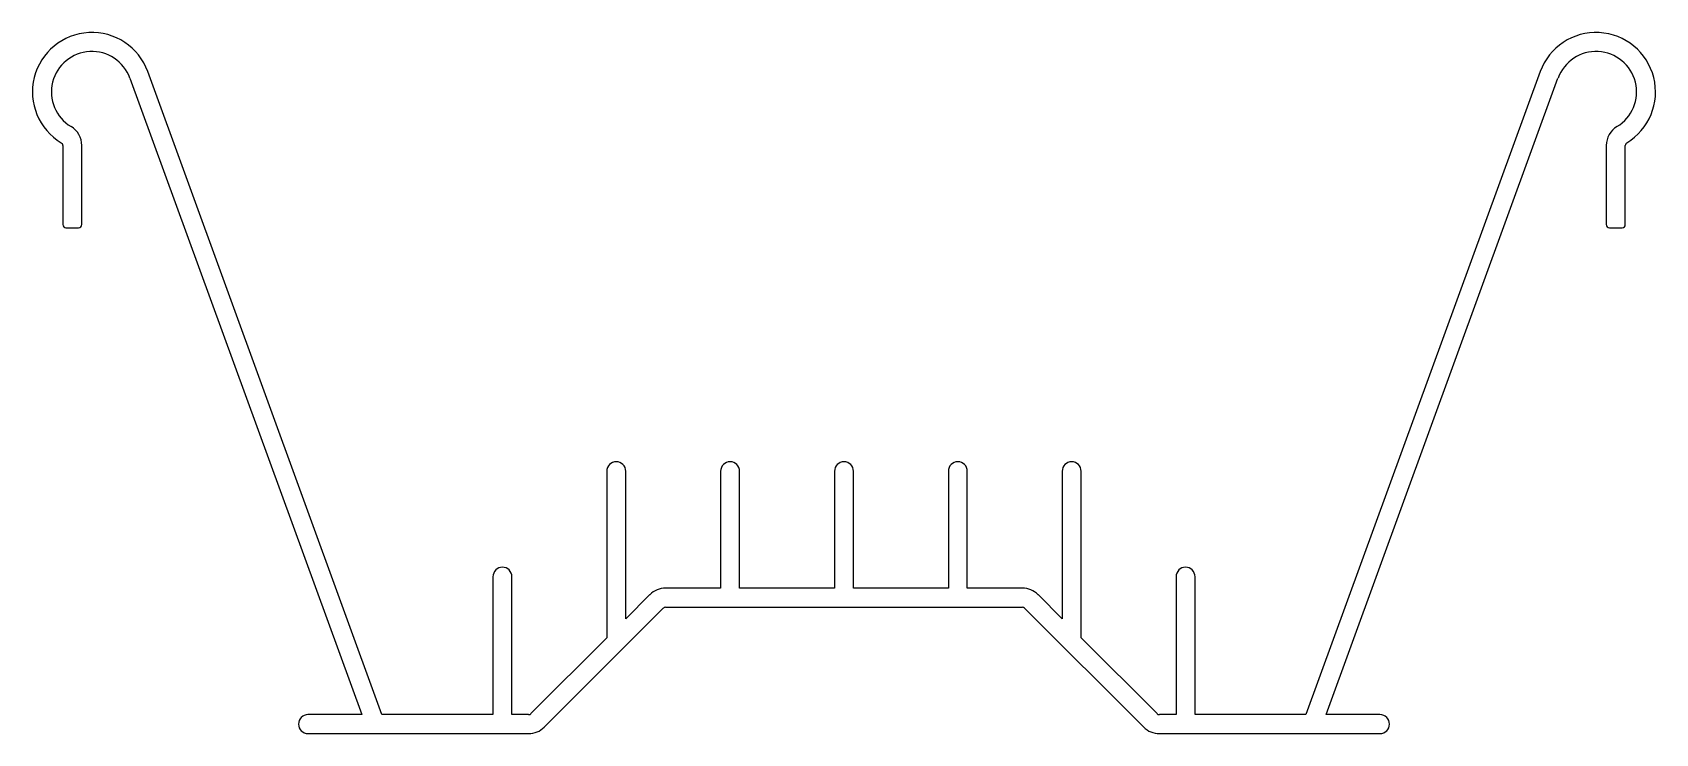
# Model space of a CAD drawing. Extents: x 4015 to 4143, y 1146 to 1201.
import ezdxf

# ---------------------------------------------------------------- set-up
doc = ezdxf.new("R2010")
doc.units = 0
doc.layers.get('0').update_dxf_attribs({"linetype": 'CONTINUOUS'})

msp = doc.modelspace()

# ---------------------------------------------------------------- linework, layer by layer
for p, q in [((4022.55, 1197.75), (4040.87, 1147.4)), ((4042.47, 1147.4), (4023.96, 1198.26)), ((4134.02, 1198.26), (4115.51, 1147.4)), ((4117.11, 1147.4), (4135.43, 1197.75)), ((4017.24, 1192.41), (4017.24, 1186.16)), ((4018.74, 1186.16), (4018.74, 1192.41)), ((4139.25, 1192.41), (4139.25, 1186.16)), ((4140.75, 1186.16), (4140.75, 1192.41)), ((4017.49, 1185.91), (4018.49, 1185.91)), ((4139.5, 1185.91), (4140.5, 1185.91)), ((4060.24, 1166.65), (4060.24, 1153.48)), ((4061.74, 1154.98), (4061.74, 1166.65)), ((4069.24, 1166.65), (4069.24, 1157.4)), ((4070.74, 1157.4), (4070.74, 1166.65)), ((4078.24, 1166.65), (4078.24, 1157.4)), ((4079.74, 1157.4), (4079.74, 1166.65)), ((4087.24, 1166.65), (4087.24, 1157.4)), ((4088.74, 1157.4), (4088.74, 1166.65)), ((4096.24, 1166.65), (4096.24, 1154.98)), ((4097.74, 1153.48), (4097.74, 1166.65)), ((4051.24, 1158.31), (4051.24, 1147.4)), ((4052.74, 1147.4), (4052.74, 1158.31)), ((4069.24, 1157.4), (4064.89, 1157.4)), ((4078.24, 1157.4), (4070.74, 1157.4)), ((4087.24, 1157.4), (4079.74, 1157.4)), ((4093.09, 1157.4), (4088.74, 1157.4)), ((4105.24, 1158.31), (4105.24, 1147.4)), ((4106.74, 1147.4), (4106.74, 1158.31)), ((4063.65, 1156.89), (4061.74, 1154.98)), ((4096.24, 1154.98), (4094.33, 1156.89)), ((4055.3, 1146.42), (4064.71, 1155.83)), ((4064.89, 1155.9), (4093.09, 1155.9)), ((4093.27, 1155.83), (4102.68, 1146.42)), ((4060.24, 1153.48), (4054.24, 1147.48)), ((4103.74, 1147.48), (4097.74, 1153.48)), ((4040.87, 1147.4), (4036.62, 1147.4)), ((4051.24, 1147.4), (4042.47, 1147.4)), ((4054.06, 1147.4), (4052.74, 1147.4)), ((4105.24, 1147.4), (4103.92, 1147.4)), ((4115.51, 1147.4), (4106.74, 1147.4)), ((4121.36, 1147.4), (4117.11, 1147.4)), ((4036.62, 1145.9), (4054.06, 1145.9)), ((4103.92, 1145.9), (4121.36, 1145.9))]:
    msp.add_line(p, q)
for centre, radius, start, end in [((4019.54, 1196.65), 4.7, 20, 238.9424), ((4138.44, 1196.65), 4.7, 301.0576, 160), ((4019.54, 1196.65), 3.2, 20, 238.9424), ((4138.44, 1196.65), 3.2, 301.0576, 160), ((4016.99, 1192.41), 1.75, 0, 58.9424), ((4141, 1192.41), 1.75, 121.0576, 180), ((4016.99, 1192.41), 0.25, 0, 58.9424), ((4141, 1192.41), 0.25, 121.0576, 180), ((4017.49, 1186.16), 0.25, 180, 270), ((4018.49, 1186.16), 0.25, 270, 0), ((4139.5, 1186.16), 0.25, 180, 270), ((4140.5, 1186.16), 0.25, 270, 0), ((4060.99, 1166.65), 0.75, 0, 180), ((4069.99, 1166.65), 0.75, 0, 180), ((4078.99, 1166.65), 0.75, 0, 180), ((4087.99, 1166.65), 0.75, 0, 180), ((4096.99, 1166.65), 0.75, 0, 180), ((4051.99, 1158.31), 0.75, 0, 180), ((4105.99, 1158.31), 0.75, 0, 180), ((4064.89, 1155.65), 1.75, 90, 135), ((4093.09, 1155.65), 1.75, 45, 90), ((4064.89, 1155.65), 0.25, 90, 135), ((4093.09, 1155.65), 0.25, 45, 90), ((4036.62, 1146.65), 0.75, 90, 270), ((4054.06, 1147.65), 0.25, 270, 315), ((4103.92, 1147.65), 0.25, 225, 270), ((4121.36, 1146.65), 0.75, 270, 90), ((4054.06, 1147.65), 1.75, 270, 315), ((4103.92, 1147.65), 1.75, 225, 270)]:
    msp.add_arc(centre, radius, start, end)

doc.saveas('drawing.dxf')
